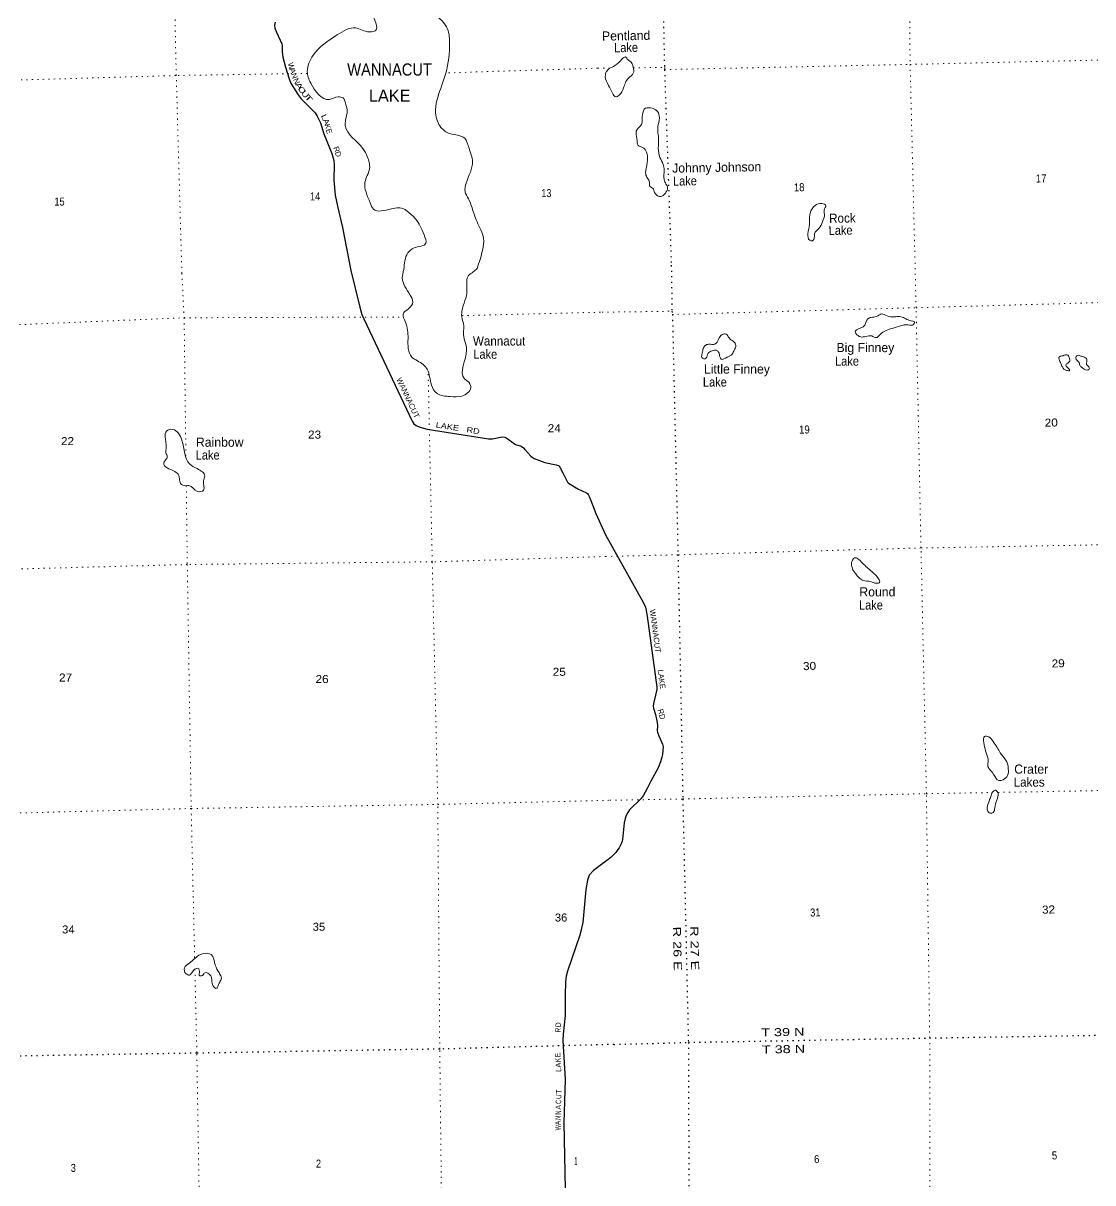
# Model space of a CAD drawing. Header units: feet. Extents: x 242557 to 489137, y 368785 to 557307.
# Drawn here: x 351951 to 375340, y 488499 to 513863 of the extents above; entities that cross this region are included whole.
import ezdxf
from ezdxf.enums import TextEntityAlignment as Align

# ---------------------------------------------------------------- set-up
doc = ezdxf.new("R2010")
doc.units = ezdxf.units.FT
doc.header["$LTSCALE"] = 80
doc.linetypes.add('DOTTED', pattern=[1.5, 0.3, -1.2])
for name, color, linetype, lineweight in [('29', 7, 'Continuous', 25), ('30', 7, 'Continuous', 35), ('39', 7, 'Continuous', 13), ('41', 7, 'Continuous', 13), ('6', 7, 'DOTTED', 25), ('7', 7, 'DOTTED', 13)]:
    doc.layers.add(name, color=color, linetype=linetype, lineweight=lineweight)

msp = doc.modelspace()

# ---------------------------------------------------------------- linework, layer by layer
at = {"layer": '29'}
for points in [[(357459.64, 513884.65), (357444.6, 513813.2), (357450.48, 513751.72), (357488.61, 513663.64), (357605.15, 513413.05), (357615.39, 513368.97), (357614.65, 513237.2), (357624.55, 513121.44), (357684.33, 512901.7), (357766.56, 512644.72), (357810.59, 512537.93), (357963.55, 512294.06), (358030.11, 512206.53), (358332.72, 511901.45), (358380.4, 511831.09), (358451.4, 511681.18), (358521.41, 511442.7), (358696.03, 511012.24), (358742.3, 510861.6), (358749.85, 510773.75), (358744.58, 510428.11), (358771.77, 510100.68), (358821.54, 509864.21), (358933.25, 509391.27), (359117.01, 508453.4)], [(359117.01, 508453.4), (359314.8, 507653.28), (359357.99, 507494.66), (359402.87, 507395.75), (360458.01, 505159.33), (360494.03, 505100.33), (360542.2, 505063.63), (360626.57, 505029.28), (360786.31, 504982.77), (362122.35, 504773.5), (362211.41, 504770.17), (362387.43, 504811.39), (362439.5, 504813.76), (362480.5, 504809.13), (362529.43, 504787.71), (362582.57, 504744.08), (362717.39, 504651.26), (362839.45, 504610.83), (362889.18, 504576.93), (362923.34, 504541.43), (363054.75, 504391.88), (363083.25, 504368.52), (363121.12, 504344.84), (363356.27, 504253.32), (363603.94, 504205.12), (363653.64, 504187.36), (363670.21, 504173.15), (363684.41, 504153.02), (363749.97, 504029.3), (363852.45, 503827.38), (363876.19, 503802.77), (364082.27, 503680.8), (364265.7, 503590.83), (364290.3, 503573.97), (364306.87, 503557.39), (364335.68, 503496.9), (364413.03, 503289.78), (364469.46, 503140.99), (364683.13, 502674.05)], [(364683.13, 502674.05), (365515.71, 501187.09), (365556.5, 501088.96), (365567.62, 501055.58), (365597.97, 500895.87), (365803.01, 499339.98), (365802.84, 499288.44), (365746.55, 499039.01), (365732.58, 498972.75), (365729.8, 498923.6), (365736.29, 498883.72), (365774.35, 498742.72), (365813.21, 498569.35), (365821.16, 498493.23), (365813.85, 498384.05), (365819.7, 498355.14), (365826.19, 498333.8), (365853.06, 498273.74), (365930.45, 498093.48), (365942.03, 498036.13), (365940.18, 497960.09), (365932.76, 497869.21), (365917.58, 497806.51), (365888.28, 497704.14), (365832.58, 497572.69), (365666.39, 497272.7), (365593.33, 497125.93), (365505.55, 496963.19), (365461.5, 496905.35), (365207.13, 496654.17), (365170.07, 496599.66), (365137.48, 496531.69), (365112.61, 496466.12), (365090.99, 496373.31), (365055.17, 496009.87), (365046.71, 495970.65), (365029.22, 495915.28), (364981.67, 495826.05), (364955.08, 495787.3), (364912.45, 495724.24), (364799.73, 495611.04)], [(364799.73, 495611.04), (364422.85, 495328.72), (364329.15, 495226.3), (364287.83, 495118.35), (364253.68, 494915.41), (364191.05, 494191.92), (364121.23, 493917.55), (363854.62, 493131.91), (363826.43, 493019.63), (363806.73, 492890.29), (363799.78, 492612.94), (363802.92, 492161.73), (363759.02, 491748.17), (363750.47, 491610.42), (363798.76, 490757.27), (363773.09, 489813.83), (363802.77, 488363.55)]]:
    msp.add_lwpolyline(points, dxfattribs=at)
at = {"layer": '39'}
for points in [[(360275.18, 508474.17), (360361.92, 508836.63), (360497.77, 508945.99), (360755.1, 509049.09), (360715.81, 509234.77), (360528.38, 509582.23), (360353.9, 509745.63), (360284.36, 509795.2), (360003.07, 509803.11), (359608.74, 509795.13), (359537.81, 509933.77), (359423.57, 510387.62), (359524.22, 510680.71), (359475.62, 510945.22), (359377.78, 511123.95), (358993.78, 511624.35), (358999.99, 511745.93), (359035.31, 511946.92), (359009.04, 512076.11), (358943.99, 512226.98), (358838.42, 512251.71), (358647.11, 512196.18), (358237, 512554.45), (358162.33, 512804.4), (358292.31, 513162.72), (358815.42, 513605.94), (359221.62, 513761.9), (359522.4, 513671.27), (359669.37, 513716.01), (359637.77, 513928.14), (359550.84, 514186), (359403.85, 514534.06), (359338.41, 514840.84), (359256.97, 515266.84), (359369.89, 515420.4), (359321.38, 515678.84), (359415.41, 515876.66), (359800.71, 516206.44), (359949.53, 516131.74), (360064.85, 515999.85), (360261.54, 516100), (360321.02, 516439.04), (360457.06, 516797.45), (360582.62, 516918.81), (360692.77, 516859.73), (360974.63, 516815.38), (361130.37, 516686.12), (361115.25, 516355.86), (361014.7, 515795.5), (361085.67, 515523.23), (361135.84, 515157.5), (361018.97, 514736.61), (360896.5, 514285.26), (360922.9, 514147.98), (361209.74, 513781.77), (361273.82, 513432.45), (361193.03, 512771.16), (361007.01, 511721.54), (361083.97, 511585.02), (361276.2, 511450.23), (361605.52, 511345.86), (361699.91, 511128.61), (361775.24, 510836.16), (361636.9, 510364.32), (361613.5, 510177.69), (361686.7, 510022.89), (361766.65, 509823.64), (361874.49, 509521.55), (362017.72, 509155.2), (361995.35, 508901.77), (361876.17, 508499.06)], [(364762.52, 512872.12), (364890.45, 512936.25), (365042.66, 513077.88), (365118.4, 513124.42), (365176.85, 513059.28), (365218.08, 513032.08), (365290.5, 512898.56), (365291.86, 512771.19), (365185.35, 512663.15), (365075.67, 512445.83), (364982.64, 512287.6), (364906.64, 512251.16), (364837.69, 512330.18), (364748, 512503.68), (364679.99, 512700.02), (364705.59, 512803.84), (364762.52, 512872.12)], [(365581.52, 510714.36), (365561.56, 511083.89), (365507.43, 511139.04), (365400.78, 511188.73), (365370.33, 511343.62), (365356.02, 511500.96), (365467.58, 511647.56), (365490.22, 511862.53), (365561.47, 512001.97), (365664.59, 512008.81), (365801.72, 511955.9), (365859.59, 511836.13), (365838.27, 511647.49), (365826.22, 511491.45), (365843.88, 511360.49), (365837.8, 511131.81), (365875.67, 510926.57), (365944.53, 510774.75), (365968.1, 510650.01), (365965.53, 510441.66), (366006.57, 510345.7), (366043.29, 510259.74), (365993.67, 510145.15), (365888.27, 510071.52), (365804.37, 510103.63), (365749.54, 510185.05), (365732.05, 510233.11), (365649.1, 510305.68), (365646.9, 510388.54), (365602.13, 510472.26), (365563.28, 510562.2), (365563.42, 510632.98), (365581.52, 510714.36)], [(369141.85, 509522.67), (369159.12, 509711.2), (369266.1, 509877.9), (369410.93, 509916.2), (369503.14, 509876.23), (369465.24, 509778.14), (369471.76, 509685.29), (369425.56, 509518.22), (369358.42, 509376.87), (369254.2, 509258.78), (369250.38, 509173.74), (369213.7, 509106.01), (369152.7, 509114.47), (369110.38, 509258.93), (369145.49, 509462.1), (369141.85, 509522.67)], [(360275.18, 508474.17), (360240.18, 508294.38), (360411.21, 507917.83), (360470.01, 507760.6), (360378.9, 507617.62), (360259.11, 507500.6), (360308.03, 507325.01), (360365.52, 506967.24), (360445.91, 506561.15), (360572.48, 506477.72), (360787.44, 506292.15), (360877.09, 505948.97), (361000.99, 505764.24), (361289.19, 505697.11), (361543.94, 505708.54), (361735.63, 505893.34), (361718.29, 505978.19), (361603.55, 506084.05), (361645.55, 506712.52), (361575.49, 507102.55), (361585.7, 507244.47), (361547.16, 507399.94), (361591.03, 507742.83), (361650.84, 507956.3), (361653.39, 508065.71), (361690.06, 508343.69), (361792.17, 508422), (361876.17, 508499.06)], [(370356.38, 507256.17), (370423.41, 507395.56), (370489.23, 507427.65), (370611.97, 507445.06), (370715.5, 507502.43), (370841.8, 507461.23), (371007.99, 507439.3), (371112.84, 507446.11), (371224.86, 507410.61), (371335.18, 507362.91), (371441.4, 507317.14), (371420.37, 507272.06), (371295.28, 507266.74), (371134.4, 507240.24), (370778.05, 507119.54), (370669.16, 507035.71), (370603.82, 506985.42), (370507.95, 507021.34), (370378.99, 507009.85), (370264.05, 507002.77), (370159.1, 507076.92), (370143.97, 507114.97), (370229.01, 507184), (370304.91, 507216.36), (370356.38, 507256.17)], [(366813.56, 506723.64), (366859.72, 506811.89), (366939.77, 506840.31), (367076.96, 506845.94), (367157.12, 506947.23), (367233.08, 507054.47), (367321.83, 507058.83), (367384.56, 506977.51), (367475.27, 506907.04), (367536.24, 506815.54), (367498.53, 506713.35), (367452.42, 506623.09), (367345.07, 506557.52), (367214.89, 506515.64), (367185.3, 506565.45), (367156.36, 506667.91), (367108.83, 506709.16), (367014.23, 506696.55), (366926.75, 506643.64), (366881.12, 506535.18), (366830.92, 506523.73), (366787.74, 506552.95), (366792.21, 506613.79), (366813.56, 506723.64)], [(374690.11, 506587.1), (374782.48, 506607.75), (374824.43, 506548.14), (374836.59, 506469.53), (374771.42, 506413.17), (374751.77, 506392.41), (374787.67, 506332.64), (374833.87, 506265.04), (374767.11, 506269.36), (374674.27, 506343.82), (374643.94, 506421.95), (374601.19, 506511.9), (374598.11, 506552.3), (374690.11, 506587.1)], [(375104.51, 506573.74), (375198.62, 506527.64), (375208.55, 506457.07), (375201.96, 506400.22), (375239.3, 506362.75), (375263.36, 506292.55), (375205.25, 506274.83), (375111.03, 506324.97), (375063.39, 506370.26), (375041.4, 506438.5), (374979, 506507.69), (374977.35, 506570.39), (375006.94, 506597.48), (375073.97, 506583.05), (375104.51, 506573.74)], [(355550, 503748.51), (355410.08, 503773.02), (355368.21, 503875.78), (355350.7, 503972.78), (355264.59, 504056.73), (355023.39, 504237.9), (355054.98, 504295.03), (355102.26, 504388.83), (355070.92, 504461.34), (355079.35, 504585.01), (355051.87, 504819.62), (355082.6, 504939.53), (355219.65, 504977.78), (355421.11, 504743.41), (355588.04, 504222.99), (355755.34, 504119.85), (355921.41, 503957.95), (355892.45, 503856.29), (355893.25, 503649.69), (355764.18, 503619.65), (355570.23, 503748.78), (355550, 503748.51)], [(370094.67, 501906.19), (370063.76, 502006.57), (370085.07, 502118.45), (370142.22, 502172.58), (370222, 502134.2), (370327.74, 502029.72), (370530.47, 501846.84), (370651.2, 501710.37), (370677.59, 501628.09), (370611.35, 501612.17), (370481.12, 501649.22), (370314.87, 501673.17), (370226.39, 501735.61), (370094.67, 501906.19)], [(373050.51, 497774.6), (372993.77, 497946.93), (372956.71, 498128.1), (372969.46, 498257.97), (373064.48, 498254.4), (373158.12, 498149.6), (373250.32, 498022.5), (373314.05, 497902.75), (373433.07, 497754.09), (373492.76, 497557.32), (373476.45, 497409.15), (373381.95, 497315.58), (373281.41, 497298.76), (373181.35, 497417.56), (373103.96, 497518.74), (373047.08, 497608.32), (373047.25, 497679.16), (373050.51, 497774.6)], [(373084.28, 496882.72), (373116.26, 496972.61), (373160.4, 497060.8), (373216.33, 497084.54), (373270.72, 497013.11), (373240.17, 496868.61), (373196.08, 496701.49), (373162.4, 496599.41), (373096.16, 496583.5), (373035.88, 496648.7), (373035.51, 496739.76), (373084.28, 496882.72)], [(356232.9, 493098.73), (356150.34, 493259.81), (356058.16, 493491.55), (355904.08, 493515.87), (355701.22, 493407.89), (355585.28, 493305.09), (355475.41, 493202.38), (355511.57, 493073.22), (355584.83, 493041.76), (355684.45, 493154.47), (355777.02, 493190.11), (355804.64, 493093.25), (355803.48, 493030.44), (355870.17, 493035.36), (355921.96, 493094.78), (356052.41, 493023.56), (356099.78, 492813.52), (356185.57, 492753.87), (356213.08, 492812.97), (356248.5, 492886.36), (356283.66, 492977.97), (356245.95, 493072.68), (356236.02, 493096.8)]]:
    msp.add_spline(points, degree=3, dxfattribs=at)
at = {"layer": '6'}
for points in [[(365865.56, 518540.18), (365862.05, 518220.32), (365973.24, 512894.81), (365974.48, 512848.33), (366122.82, 508568.42)], [(366122.82, 508568.42), (366137.19, 507561.93), (366147.12, 507491.35), (366268.7, 502236.48), (366374.38, 496894.16), (366495.74, 491570.46), (366515.07, 486209.67), (366539.6, 480881.41), (366635.88, 475512.52), (366711.35, 470167.38), (366811.03, 464822.88), (366841.02, 462523.11)], [(364867.18, 491525.61), (366495.74, 491570.46), (371772.83, 491667), (377058.25, 491753.63), (382343.73, 491838.24), (385202.56, 491881.18)], [(364867.18, 491525.61), (361059.1, 491423.91), (355745.7, 491334.28), (350266.38, 491246.53), (344959.45, 491126.6), (339630.03, 491024.61), (334547.44, 490921.78), (334465.57, 490941.31)]]:
    msp.add_lwpolyline(points, dxfattribs=at)
at = {"layer": '7'}
for p, q in [((364514.66, 512879.77), (361193.56, 512774.96)), ((364514.66, 512879.77), (364792.16, 512882.63)), ((358162.69, 512763.88), (357961.09, 512760.7)), ((361549.82, 507466.83), (364608.77, 507541.9)), ((364608.77, 507541.9), (366137.19, 507561.93))]:
    msp.add_line(p, q, dxfattribs=at)
for points in [[(370936.53, 536662.99), (370985.62, 534269.88), (371037.57, 528962.98), (371158.24, 523661.99), (371287.65, 518336.97), (371345.48, 512961.48), (371451.07, 508657.4)], [(355420.68, 508393.6), (355297.35, 512716.63), (355182.11, 518066.37), (355054.33, 523442.25), (355012.48, 528886.23), (355011.01, 528950.79)], [(365974.48, 512848.33), (371345.48, 512961.48), (376734.43, 513085.23), (382095.47, 513192.04)], [(365293.65, 512887.8), (365973.24, 512894.81), (365973.84, 512894.82)], [(357760.4, 512757.53), (355285.18, 512718.48), (349937.19, 512564.9), (344590.03, 512488.29), (339320.26, 512378.42), (338598.76, 512348.4)], [(371931.05, 478887.98), (371869.42, 480969.21), (371777.04, 486372.04), (371772.83, 491667), (371701.45, 497010.22), (371582.8, 502384.59), (371475.36, 507639.83), (371451.07, 508657.4)], [(355420.68, 508393.6), (355469.56, 507419.83), (355508.43, 504405.5)], [(366147.12, 507491.35), (371475.36, 507639.83), (376819.74, 507788.74), (380904.42, 507960.51)], [(334223.52, 506937.34), (334470.94, 506906.64), (339419.76, 507027.97), (344751.03, 507142.15), (350071, 507195.4), (355469.56, 507419.83), (360269.22, 507436.02)], [(361109.01, 487046.44), (361059.1, 491423.91), (361016.43, 496774.93), (360895.46, 502082.39), (360805.04, 506266.91)], [(355516.97, 503743.42), (355539.16, 502022.58), (355624.11, 496686.29), (355699.73, 493406.45)], [(381699.89, 502586.2), (376886.23, 502477.77), (371582.8, 502384.59), (366268.7, 502236.48), (364690.98, 502198.63)], [(364690.98, 502198.63), (360895.46, 502082.39), (355539.16, 502022.58), (350127.33, 501881.02), (344805.4, 501823.69), (339451.51, 501735.55), (334468.5, 501599.6), (334304.05, 501615.3)], [(373266.59, 497038.27), (376984.64, 497104.89), (382263.59, 497207.55), (382877.96, 497236.81), (384050.19, 497292.64)], [(364779.02, 496865.73), (366374.38, 496894.16), (371701.45, 497010.22), (373140.31, 497036)], [(334384.79, 496279.9), (334482.36, 496284.66), (339530.54, 496389.06), (344833.66, 496490.71), (350206.22, 496544.66), (355624.11, 496686.29), (361016.43, 496774.93), (364779.02, 496865.73)], [(355705.16, 493171.15), (355748.02, 491312.03), (355834.01, 486048.67), (355837.54, 485339.65)]]:
    msp.add_lwpolyline(points, dxfattribs=at)

# ---------------------------------------------------------------- texts
at = {"layer": '30'}
for s, rotation, width, p in [('W', 285.219, 0.8, (357754.26, 512911.3)), ('A', 287.744, 1.1, (357787.95, 512800.11)), ('N', 292.407, 1.05, (357872.7, 512574.19)), ('A', 302.097, 1.45, (357936.29, 512458.25)), ('C', 302.097, 1.3, (357991.2, 512373.49)), ('U', 307.25, 1.45, (358067.04, 512273.48)), ('T', 310.767, 1.9, (358147.62, 512182.89)), ('L', 295.343, 1.4, (358483.58, 511782.61)), ('A', 295.343, 1.25, (358525.48, 511686.53)), ('R', 292.08, 1.05, (358749.41, 511082.75)), ('LAKE   RD', 351.098, 1.25, (361443.81, 504947.35)), ('R', 86.448, 0.7, (363702.36, 491834.84)), ('D', 83.941, 0.75, (363709.93, 491949.45)), ('E', 93.24, 0.75, (363697.96, 491299.44)), ('K', 93.24, 0.7, (363704.27, 491188.05)), ('A', 93.24, 0.8, (363710.65, 491075.28)), ('L', 93.24, 0.85, (363714.72, 490973.38)), ('C', 88.441, 0.65, (363715.37, 490266.14)), ('U', 88.441, 0.7, (363718.49, 490380.95)), ('T', 88.441, 0.85, (363721.69, 490489.14)), ('N', 88.441, 0.65, (363709.04, 490033.68)), ('A', 88.441, 0.75, (363712.2, 490149.91)), ('A', 91.172, 0.75, (363703.37, 489808.83)), ('N', 88.441, 0.65, (363705.93, 489919.33)), ('W', 91.172, 0.6, (363705.92, 489705.86))]:
    msp.add_text(s, height=120, rotation=rotation, dxfattribs=dict(at, width=width)).set_placement(p, align=Align.CENTER)
for s, rotation, p in [('N', 289.744, (357826.25, 512692.7)), ('K', 286.361, (358551.44, 511588.91)), ('E', 286.361, (358582.86, 511481.87)), ('D', 289.075, (358782.88, 510979.53)), ('WANNACUT', 295.258, (360312.19, 505642.52))]:
    msp.add_text(s, height=120, rotation=rotation, dxfattribs=at).set_placement(p, align=Align.CENTER)
for s, p in [('WANNACUT', (365651.21, 501033.79)), ('LAKE', (365824.01, 499716.36))]:
    msp.add_text(s, height=120, rotation=277.507, dxfattribs=at).set_placement(p)
at = {"layer": '30', "width": 0.95}
msp.add_text('RD', height=120, rotation=285.106, dxfattribs=at).set_placement((365821.99, 498842.61))
at = {"layer": '41'}
for s, p in [('Pentland', (364608.89, 513481.46)), ('Johnny Johnson', (366142.96, 510592.9))]:
    msp.add_text(s, height=200, rotation=1, dxfattribs=at).set_placement(p)
for s, width, p in [('Lake', 0.9, (364874.55, 513227.02)), ('Lake', 0.9, (366161.69, 510308.53)), ('Rock', 0.95, (369575.96, 509494.72)), ('Lake', 0.9, (369564.75, 509229.07))]:
    msp.add_text(s, height=200, rotation=1, dxfattribs=dict(at, width=width)).set_placement(p)
for s, height, width, p in [('WANNACUT', 266.2, 0.9, (359036.87, 512716.26)), ('Wannacut', 200, 0.95, (361784.67, 506812.68)), ('Lake', 200, 0.9, (361793.71, 506523.5)), ('Lake', 200, 0.9, (369704.6, 506372.32)), ('Lake', 200, 0.9, (366814.19, 505914.93)), ('Lake', 200, 0.9, (355723.42, 504318.47)), ('Lake', 200, 0.9, (370227.34, 501037.35)), ('Lakes', 200, 0.95, (373609.52, 497163.72))]:
    msp.add_text(s, height=height, dxfattribs=dict(at, width=width)).set_placement(p)
for s, height, p in [('LAKE', 266.2, (359509.76, 512144.97)), ('Big Finney', 200, (369735.35, 506668.29)), ('Little Finney', 200, (366837.25, 506199.37)), ('Rainbow', 200, (355727.94, 504598.63)), ('Round', 200, (370235.05, 501325.62)), ('Crater', 200, (373621.03, 497448.13))]:
    msp.add_text(s, height=height, dxfattribs=at).set_placement(p)
at = {"layer": '6', "width": 1.35}
for s, rotation, p in [('R 27 E', 271.306, (366536.9, 494111.21)), ('R 26 E', 271.306, (366157.43, 494100.46)), ('T 39 N', 1.048, (368089.18, 491699.63)), ('T 38 N', 1.048, (368104.02, 491325.6))]:
    msp.add_text(s, height=175, rotation=rotation, dxfattribs=at).set_placement(p)
at = {"layer": '7'}
for s, rotation, width, p in [('18', 1.552, 0.9, (368803.31, 510183.61)), ('17', 1.552, 0.9, (374096.61, 510376.99)), ('19', 1.509, 0.9, (368917.86, 504884.72)), ('20', 1.509, 1.1, (374290.45, 505036.39)), ('29', 1.509, 1.1, (374442.62, 499770.18)), ('30', 1.509, 1.1, (369004.97, 499711.91)), ('31', 1.509, 0.85, (369162.39, 494322.38)), ('32', 1.509, 1.1, (374231.14, 494384.69)), ('6', 1.509, 0.9, (369247.2, 488928.91)), ('5', 1.509, 0.9, (374445.94, 489009.21))]:
    msp.add_text(s, height=175, rotation=rotation, dxfattribs=dict(at, width=width)).set_placement(p)
for s, width, p in [('14', 0.85, (358222.1, 509987.27)), ('13', 0.85, (363279.84, 510059.36)), ('15', 0.85, (352634.38, 509873.6)), ('24', 1.1, (363420.11, 504916.33)), ('22', 1.1, (352775.89, 504634.11)), ('23', 1.1, (358178.82, 504777.54)), ('25', 1.1, (363530.13, 499588.87)), ('27', 1.1, (352734.52, 499463.88)), ('26', 1.1, (358342.39, 499431.19)), ('36', 1.05, (363576.18, 494213.58)), ('34', 1.05, (352800.77, 493953.38)), ('35', 1.05, (358281.19, 494011.94)), ('1', 0.4, (364002.92, 488885.81)), ('3', 0.85, (352991.45, 488738.23)), ('2', 0.85, (358353.19, 488832.3))]:
    msp.add_text(s, height=175, dxfattribs=dict(at, width=width)).set_placement(p)

doc.saveas('drawing.dxf')
